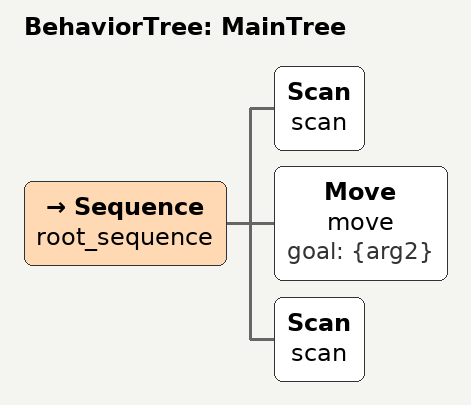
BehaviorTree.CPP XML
<root BTCPP_format="4" main_tree_to_execute = "MainTree" >
    <BehaviorTree ID="MainTree">
       <Sequence name="root_sequence">
           <Scan    name="scan"/>
           <Move    name="move" goal="{arg2}" />
           <Scan    name="scan"/>
       </Sequence>
    </BehaviorTree>
</root>
